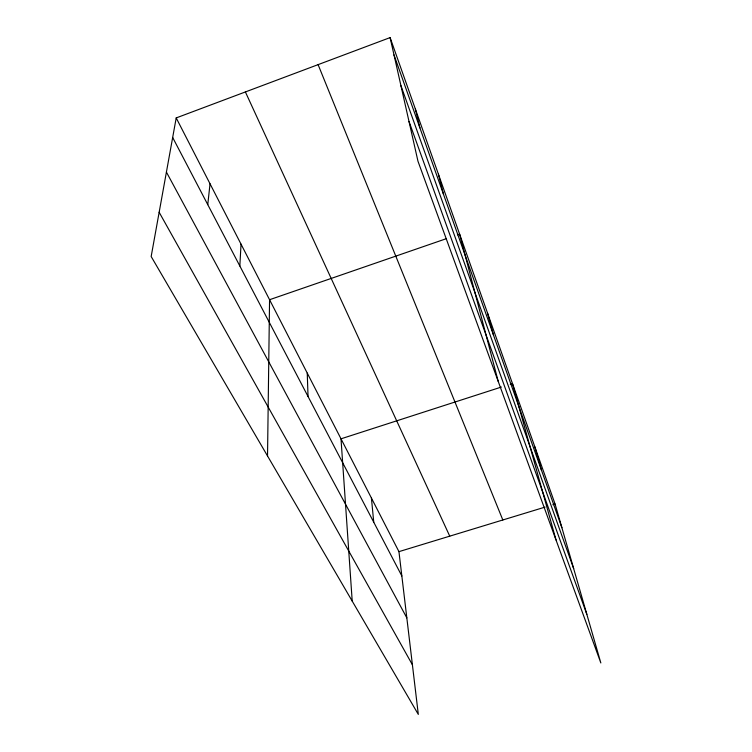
<?xml version="1.0" encoding="UTF-8"?>
<svg xmlns="http://www.w3.org/2000/svg" width="752" height="752" viewBox="0 0 752 752"><rect width="100%" height="100%" fill="white"/><g stroke="black" fill="none" stroke-linecap="round" stroke-linejoin="round"><path stroke-width="1.13" d="M267.524 455.966L269.564 299.719L446.397 238.657M239.841 266.001L241.035 244.174M207.759 204.629L210.034 183.789M176.203 117.923L151.161 256.517L418.309 714.4L398.945 551.639L176.203 117.923L390.1 37.6L555.079 504.047L600.839 662.954L417.962 161.201L390.1 37.6M457.395 234.85L459.594 234.088L498.181 381.292M501.387 387.045L341.004 438.82L352.209 601.111M510.223 384.187L512.441 383.473L556.019 539.964M398.945 551.639L545.078 507.102M552.861 504.724L555.079 504.047M159.151 212.261L412.406 664.777M166.418 172.095L406.823 617.871M172.669 137.484L401.841 575.966M245.387 91.941L449.743 536.157M318.096 64.634L502.825 519.98M409.022 121.533L586.851 614.384M400.938 85.69L573.663 568.578M394.001 54.934L561.904 527.725M534.841 446.82L541.487 470.235M487.503 312.992L493.547 335.251M438.416 174.201L443.53 194.401M415.339 108.955L419.917 127.887M371.413 498.021L373.753 522.217M307.248 373.095L308.038 396.492"/></g></svg>
